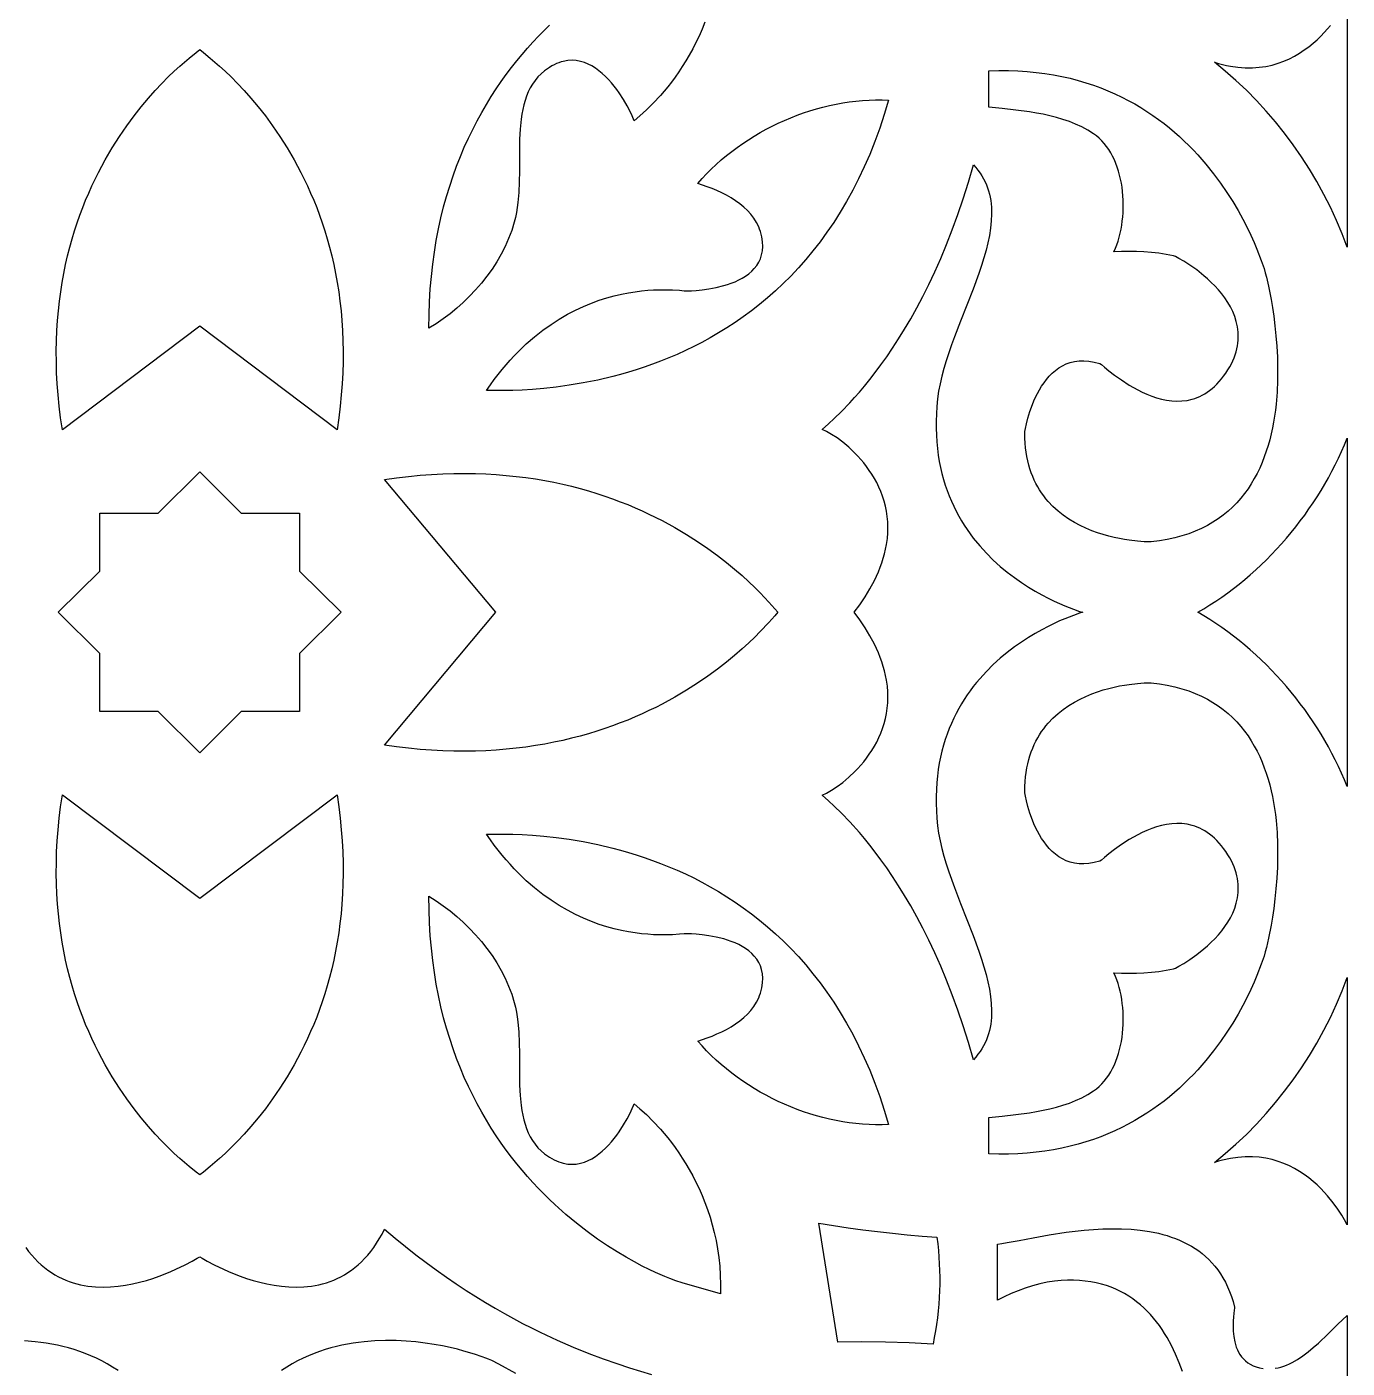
# Model space of a CAD drawing. Extents: x -270 to 270, y -847 to 847.
# Drawn here: x -10.2 to 67.5, y -111.6 to -32.7 of the extents above; entities that cross this region are included whole.
import ezdxf

# ---------------------------------------------------------------- set-up
doc = ezdxf.new("R2010")
doc.units = 0
doc.layers.add('LAYER_1', color=18, linetype='CONTINUOUS')

msp = doc.modelspace()

# ---------------------------------------------------------------- linework, layer by layer
at = {"layer": 'LAYER_1'}
for points in [[(67.5, -31.116), (67.5, -45.68), (67.199, -44.888), (66.869, -44.105), (66.512, -43.332), (66.126, -42.571), (65.714, -41.822), (65.277, -41.087), (64.814, -40.367), (64.328, -39.664), (63.819, -38.979), (63.287, -38.314), (62.735, -37.668), (62.162, -37.045), (61.57, -36.444), (60.96, -35.868), (60.332, -35.317), (59.688, -34.794), (59.929, -34.867), (60.167, -34.931), (60.4, -34.985), (60.629, -35.03), (61.076, -35.095), (61.508, -35.126), (61.924, -35.126), (62.325, -35.097), (62.71, -35.041), (63.08, -34.961), (63.434, -34.858), (63.774, -34.734), (64.098, -34.593), (64.407, -34.435), (64.701, -34.262), (64.98, -34.078), (65.244, -33.884), (65.494, -33.682), (65.728, -33.474), (65.948, -33.263), (66.152, -33.051), (66.343, -32.839), (66.518, -32.629)], [(29.72, -32.448), (29.554, -32.86), (29.378, -33.258), (29.193, -33.643), (29.001, -34.015), (28.802, -34.373), (28.598, -34.718), (28.389, -35.049), (28.177, -35.367), (27.962, -35.671), (27.746, -35.961), (27.529, -36.238), (27.098, -36.75), (26.678, -37.207), (26.275, -37.608), (25.898, -37.953), (25.556, -38.242), (25.523, -38.15), (25.442, -37.961), (25.315, -37.695), (25.143, -37.368), (24.929, -36.999), (24.675, -36.606), (24.532, -36.405), (24.381, -36.206), (24.22, -36.009), (24.05, -35.818), (23.871, -35.634), (23.684, -35.46), (23.488, -35.298), (23.285, -35.15), (23.073, -35.018), (22.854, -34.905), (22.627, -34.813), (22.393, -34.745), (22.153, -34.701), (21.905, -34.686), (21.651, -34.7), (21.391, -34.746), (21.258, -34.783), (21.125, -34.827), (20.989, -34.882), (20.852, -34.945), (20.714, -35.018), (20.575, -35.102), (20.292, -35.3), (20.083, -35.475), (19.895, -35.664), (19.726, -35.865), (19.575, -36.079), (19.443, -36.304), (19.326, -36.539), (19.225, -36.785), (19.138, -37.04), (19.064, -37.303), (19.002, -37.575), (18.951, -37.853), (18.91, -38.139), (18.853, -38.727), (18.822, -39.333), (18.807, -40.58), (18.805, -41.21), (18.795, -41.836), (18.769, -42.454), (18.718, -43.058), (18.68, -43.354), (18.633, -43.643), (18.575, -43.927), (18.505, -44.204), (18.355, -44.689), (18.175, -45.166), (17.967, -45.633), (17.734, -46.09), (17.476, -46.536), (17.195, -46.969), (16.893, -47.39), (16.571, -47.797), (16.232, -48.189), (15.876, -48.566), (15.505, -48.926), (15.121, -49.269), (14.726, -49.595), (14.321, -49.901), (13.907, -50.187), (13.487, -50.453), (13.495, -49.663), (13.521, -48.891), (13.566, -48.135), (13.629, -47.397), (13.71, -46.675), (13.807, -45.97), (13.92, -45.282), (14.049, -44.609), (14.192, -43.953), (14.35, -43.313), (14.522, -42.689), (14.707, -42.08), (14.905, -41.487), (15.114, -40.909), (15.335, -40.346), (15.566, -39.798), (15.808, -39.265), (16.059, -38.747), (16.319, -38.243), (16.588, -37.754), (16.864, -37.278), (17.148, -36.817), (17.438, -36.37), (17.734, -35.936), (18.035, -35.516), (18.342, -35.11), (18.652, -34.716), (18.966, -34.336), (19.284, -33.968), (19.603, -33.613), (19.924, -33.271), (20.247, -32.941), (20.57, -32.624)], [(-10.236, -104.532), (-10.062, -104.764), (-9.883, -104.982), (-9.7, -105.186), (-9.512, -105.376), (-9.32, -105.553), (-9.124, -105.717), (-8.925, -105.868), (-8.722, -106.007), (-8.517, -106.134), (-8.308, -106.25), (-8.097, -106.354), (-7.884, -106.447), (-7.669, -106.53), (-7.452, -106.603), (-7.234, -106.666), (-7.014, -106.719), (-6.793, -106.764), (-6.572, -106.799), (-6.35, -106.826), (-6.128, -106.845), (-5.684, -106.861), (-5.242, -106.849), (-4.805, -106.811), (-4.373, -106.752), (-3.95, -106.672), (-3.538, -106.577), (-3.138, -106.467), (-2.752, -106.347), (-2.383, -106.218), (-2.033, -106.085), (-1.703, -105.948), (-1.396, -105.813), (-0.858, -105.553), (-0.435, -105.329), (-0.145, -105.164), (-0.001, -105.079), (0.143, -105.164), (0.434, -105.329), (0.856, -105.553), (1.394, -105.813), (1.701, -105.948), (2.031, -106.085), (2.382, -106.218), (2.751, -106.347), (3.136, -106.467), (3.536, -106.577), (3.949, -106.672), (4.372, -106.752), (4.803, -106.811), (5.24, -106.849), (5.682, -106.861), (6.126, -106.845), (6.348, -106.826), (6.57, -106.799), (6.791, -106.764), (7.012, -106.719), (7.232, -106.666), (7.45, -106.603), (7.667, -106.53), (7.882, -106.447), (8.096, -106.354), (8.307, -106.25), (8.515, -106.134), (8.721, -106.007), (8.923, -105.868), (9.122, -105.717), (9.318, -105.553), (9.51, -105.376), (9.698, -105.186), (9.881, -104.982), (10.06, -104.764), (10.234, -104.532), (10.403, -104.285), (10.567, -104.023), (10.725, -103.745), (10.877, -103.452), (11.494, -103.974), (12.107, -104.474), (12.716, -104.954), (13.319, -105.414), (13.917, -105.853), (14.51, -106.274), (15.096, -106.675), (15.676, -107.058), (16.249, -107.423), (16.815, -107.77), (17.373, -108.101), (17.922, -108.415), (18.463, -108.713), (18.996, -108.996), (19.518, -109.264), (20.031, -109.517), (21.027, -109.983), (21.978, -110.396), (22.882, -110.761), (23.736, -111.082), (24.535, -111.363), (25.278, -111.607), (26.581, -112.003)], [(57.809, -111.821), (57.622, -111.311), (57.41, -110.804), (57.172, -110.306), (56.907, -109.82), (56.763, -109.583), (56.612, -109.35), (56.454, -109.123), (56.288, -108.901), (56.114, -108.686), (55.931, -108.477), (55.741, -108.276), (55.542, -108.082), (55.334, -107.897), (55.117, -107.72), (54.891, -107.553), (54.656, -107.395), (54.411, -107.248), (54.157, -107.112), (53.893, -106.987), (53.619, -106.874), (53.335, -106.773), (53.04, -106.686), (52.735, -106.612), (52.419, -106.551), (52.092, -106.506), (51.754, -106.475), (51.404, -106.46), (51.043, -106.461), (50.67, -106.478), (50.286, -106.513), (49.849, -106.577), (49.416, -106.668), (48.988, -106.784), (48.564, -106.921), (48.146, -107.077), (47.732, -107.248), (47.324, -107.432), (46.923, -107.625), (46.923, -104.33), (47.189, -104.293), (47.493, -104.243), (48.204, -104.112), (49.036, -103.955), (49.966, -103.79), (50.973, -103.637), (51.498, -103.571), (52.034, -103.515), (52.578, -103.47), (53.128, -103.441), (53.681, -103.428), (54.234, -103.434), (54.784, -103.462), (55.329, -103.513), (55.866, -103.591), (56.392, -103.697), (56.65, -103.762), (56.905, -103.834), (57.155, -103.915), (57.401, -104.004), (57.642, -104.103), (57.879, -104.21), (58.11, -104.327), (58.335, -104.453), (58.554, -104.59), (58.766, -104.737), (58.972, -104.895), (59.171, -105.063), (59.362, -105.243), (59.546, -105.434), (59.721, -105.637), (59.888, -105.852), (60.046, -106.079), (60.195, -106.319), (60.334, -106.572), (60.464, -106.838), (60.584, -107.118), (60.693, -107.412), (60.791, -107.719), (60.878, -108.042), (60.875, -108.1), (60.86, -108.22), (60.815, -108.614), (60.797, -108.87), (60.789, -109.154), (60.797, -109.457), (60.828, -109.772), (60.887, -110.088), (60.928, -110.244), (60.979, -110.398), (61.039, -110.548), (61.111, -110.693), (61.193, -110.833), (61.288, -110.965), (61.396, -111.089), (61.517, -111.205), (61.652, -111.31), (61.802, -111.403), (61.968, -111.485), (62.15, -111.553), (62.35, -111.607), (62.568, -111.645)], [(63.268, -111.638), (63.438, -111.607), (63.607, -111.564), (63.774, -111.512), (63.939, -111.45), (64.103, -111.379), (64.265, -111.3), (64.585, -111.118), (64.898, -110.908), (65.206, -110.676), (65.508, -110.425), (65.806, -110.16), (66.386, -109.606), (66.95, -109.049), (67.5, -108.525), (67.5, -127.251)], [(-4.805, -111.765), (-5.12, -111.565), (-5.437, -111.379), (-5.757, -111.207), (-6.08, -111.049), (-6.405, -110.904), (-6.731, -110.771), (-7.058, -110.65), (-7.386, -110.542), (-7.715, -110.444), (-8.044, -110.358), (-8.372, -110.282), (-8.7, -110.216), (-9.026, -110.16), (-9.351, -110.113), (-9.674, -110.075), (-10.314, -110.024)], [(18.595, -111.942), (17.596, -111.4), (17.179, -111.188), (16.995, -111.104), (16.828, -111.036), (16.609, -110.957), (16.172, -110.81), (15.54, -110.623), (15.158, -110.523), (14.737, -110.422), (14.28, -110.325), (13.789, -110.235), (13.267, -110.155), (12.719, -110.089), (12.146, -110.039), (11.552, -110.009), (10.939, -110.003), (10.312, -110.024), (9.673, -110.075), (9.35, -110.113), (9.025, -110.16), (8.698, -110.216), (8.37, -110.282), (8.042, -110.358), (7.713, -110.444), (7.385, -110.542), (7.056, -110.65), (6.729, -110.771), (6.403, -110.904), (6.078, -111.049), (5.756, -111.207), (5.435, -111.379), (5.118, -111.565), (4.803, -111.765)]]:
    msp.add_lwpolyline(points, dxfattribs=at)
for points in [[(0.216, -34.228), (0.616, -34.551), (1.169, -35.03), (1.494, -35.328), (1.845, -35.665), (2.218, -36.043), (2.611, -36.461), (3.018, -36.919), (3.436, -37.418), (3.862, -37.958), (4.29, -38.54), (4.718, -39.163), (5.14, -39.829), (5.555, -40.536), (5.957, -41.286), (6.152, -41.677), (6.342, -42.079), (6.527, -42.492), (6.707, -42.915), (6.881, -43.349), (7.048, -43.795), (7.208, -44.251), (7.36, -44.718), (7.505, -45.196), (7.641, -45.685), (7.768, -46.185), (7.885, -46.697), (7.993, -47.219), (8.09, -47.753), (8.176, -48.297), (8.251, -48.854), (8.314, -49.421), (8.364, -50), (8.401, -50.59), (8.425, -51.191), (8.436, -51.804), (8.431, -52.429), (8.412, -53.065), (8.378, -53.712), (8.328, -54.372), (8.261, -55.042), (8.178, -55.725), (8.077, -56.419), (-0.001, -50.336), (-8.079, -56.419), (-8.179, -55.725), (-8.263, -55.042), (-8.329, -54.372), (-8.38, -53.712), (-8.414, -53.065), (-8.433, -52.429), (-8.437, -51.804), (-8.427, -51.191), (-8.403, -50.59), (-8.366, -50), (-8.315, -49.421), (-8.253, -48.854), (-8.178, -48.297), (-8.092, -47.753), (-7.995, -47.219), (-7.887, -46.697), (-7.769, -46.185), (-7.642, -45.685), (-7.506, -45.196), (-7.362, -44.718), (-7.209, -44.251), (-7.049, -43.795), (-6.882, -43.349), (-6.709, -42.915), (-6.529, -42.492), (-6.344, -42.079), (-6.153, -41.677), (-5.958, -41.286), (-5.556, -40.536), (-5.142, -39.829), (-4.719, -39.163), (-4.292, -38.54), (-3.863, -37.958), (-3.438, -37.418), (-3.02, -36.919), (-2.612, -36.461), (-2.22, -36.043), (-1.846, -35.665), (-1.495, -35.328), (-1.171, -35.03), (-0.618, -34.551), (-0.217, -34.228), (-0.001, -34.057)], [(47.57, -35.288), (48.127, -35.307), (48.671, -35.342), (49.201, -35.393), (49.72, -35.459), (50.225, -35.54), (50.719, -35.636), (51.2, -35.745), (51.669, -35.867), (52.126, -36.002), (52.571, -36.148), (53.005, -36.307), (53.427, -36.476), (53.837, -36.656), (54.237, -36.846), (54.625, -37.045), (55.002, -37.254), (55.368, -37.47), (55.723, -37.694), (56.068, -37.926), (56.402, -38.164), (56.726, -38.409), (57.039, -38.659), (57.343, -38.915), (57.636, -39.175), (57.92, -39.439), (58.193, -39.706), (58.458, -39.977), (58.712, -40.25), (59.194, -40.801), (59.639, -41.356), (60.05, -41.91), (60.426, -42.459), (60.769, -42.999), (61.079, -43.525), (61.359, -44.033), (61.609, -44.518), (61.83, -44.978), (62.024, -45.406), (62.19, -45.8), (62.447, -46.465), (62.609, -46.938), (62.686, -47.186), (62.752, -47.444), (62.873, -47.982), (63.024, -48.762), (63.102, -49.23), (63.177, -49.744), (63.248, -50.299), (63.309, -50.89), (63.359, -51.511), (63.393, -52.159), (63.409, -52.828), (63.404, -53.513), (63.374, -54.209), (63.316, -54.912), (63.275, -55.264), (63.227, -55.616), (63.17, -55.968), (63.103, -56.317), (63.028, -56.665), (62.942, -57.01), (62.847, -57.351), (62.74, -57.689), (62.623, -58.022), (62.495, -58.35), (62.354, -58.672), (62.202, -58.987), (62.037, -59.296), (61.858, -59.597), (61.667, -59.89), (61.462, -60.174), (61.242, -60.449), (61.008, -60.713), (60.759, -60.967), (60.495, -61.209), (60.214, -61.44), (59.918, -61.658), (59.605, -61.863), (59.275, -62.054), (58.927, -62.231), (58.562, -62.393), (58.179, -62.539), (57.777, -62.669), (57.356, -62.782), (56.915, -62.877), (56.455, -62.955), (55.975, -63.014), (55.839, -63.017), (55.563, -63.009), (55.169, -62.981), (54.676, -62.924), (54.4, -62.881), (54.106, -62.828), (53.798, -62.763), (53.478, -62.684), (53.149, -62.592), (52.814, -62.484), (52.474, -62.36), (52.132, -62.218), (51.792, -62.057), (51.455, -61.877), (51.124, -61.675), (50.802, -61.451), (50.491, -61.204), (50.193, -60.933), (49.912, -60.636), (49.778, -60.478), (49.65, -60.312), (49.527, -60.14), (49.409, -59.961), (49.297, -59.774), (49.192, -59.581), (49.093, -59.379), (49.002, -59.17), (48.917, -58.953), (48.84, -58.728), (48.771, -58.495), (48.71, -58.254), (48.658, -58.004), (48.615, -57.746), (48.58, -57.479), (48.556, -57.204), (48.541, -56.919), (48.536, -56.626), (48.546, -56.533), (48.579, -56.344), (48.636, -56.073), (48.722, -55.738), (48.838, -55.354), (48.988, -54.937), (49.076, -54.722), (49.174, -54.504), (49.282, -54.287), (49.399, -54.071), (49.528, -53.859), (49.667, -53.653), (49.817, -53.455), (49.979, -53.268), (50.152, -53.092), (50.338, -52.93), (50.537, -52.784), (50.748, -52.656), (50.973, -52.548), (51.211, -52.463), (51.464, -52.401), (51.73, -52.366), (52.012, -52.358), (52.308, -52.381), (52.62, -52.436), (52.948, -52.525), (53.04, -52.588), (53.222, -52.735), (53.486, -52.947), (53.822, -53.206), (54.222, -53.492), (54.677, -53.788), (54.923, -53.933), (55.179, -54.073), (55.445, -54.206), (55.719, -54.33), (56, -54.441), (56.288, -54.539), (56.581, -54.619), (56.877, -54.681), (57.177, -54.721), (57.479, -54.738), (57.781, -54.729), (58.084, -54.691), (58.385, -54.622), (58.534, -54.576), (58.683, -54.52), (58.831, -54.456), (58.978, -54.383), (59.124, -54.3), (59.268, -54.208), (59.411, -54.105), (59.553, -53.993), (59.693, -53.869), (59.831, -53.735), (59.967, -53.589), (60.101, -53.432), (60.233, -53.263), (60.362, -53.082), (60.482, -52.899), (60.59, -52.717), (60.686, -52.537), (60.772, -52.359), (60.847, -52.182), (60.911, -52.007), (60.965, -51.834), (61.01, -51.663), (61.044, -51.493), (61.07, -51.325), (61.087, -51.159), (61.095, -50.995), (61.086, -50.673), (61.047, -50.359), (60.979, -50.053), (60.886, -49.757), (60.769, -49.47), (60.632, -49.192), (60.476, -48.925), (60.304, -48.668), (60.118, -48.421), (59.922, -48.185), (59.717, -47.961), (59.506, -47.748), (59.291, -47.548), (59.075, -47.359), (58.65, -47.021), (58.249, -46.736), (57.894, -46.508), (57.603, -46.339), (57.396, -46.231), (57.292, -46.188), (56.86, -46.101), (56.424, -46.033), (55.985, -45.984), (55.544, -45.95), (55.103, -45.932), (54.66, -45.926), (54.218, -45.931), (53.777, -45.947), (53.866, -45.744), (53.948, -45.534), (54.021, -45.317), (54.087, -45.093), (54.146, -44.864), (54.196, -44.629), (54.239, -44.391), (54.274, -44.148), (54.3, -43.903), (54.319, -43.655), (54.33, -43.405), (54.332, -43.155), (54.327, -42.904), (54.313, -42.654), (54.29, -42.405), (54.26, -42.157), (54.22, -41.913), (54.173, -41.671), (54.116, -41.433), (54.051, -41.2), (53.978, -40.972), (53.895, -40.75), (53.804, -40.534), (53.704, -40.326), (53.595, -40.126), (53.476, -39.934), (53.349, -39.752), (53.213, -39.579), (53.067, -39.418), (52.912, -39.268), (52.748, -39.129), (52.575, -39.004), (52.235, -38.794), (51.886, -38.606), (51.526, -38.439), (51.158, -38.291), (50.782, -38.161), (50.399, -38.047), (50.01, -37.948), (49.617, -37.862), (49.22, -37.787), (48.82, -37.722), (48.016, -37.614), (47.213, -37.526), (46.418, -37.445), (46.418, -35.301), (47.001, -35.286)], [(40.142, -37.015), (40.523, -37.029), (40.271, -37.868), (40.001, -38.679), (39.714, -39.463), (39.412, -40.22), (39.094, -40.951), (38.762, -41.655), (38.415, -42.334), (38.055, -42.988), (37.682, -43.618), (37.297, -44.223), (36.901, -44.805), (36.494, -45.363), (36.077, -45.899), (35.651, -46.412), (35.215, -46.904), (34.772, -47.375), (34.321, -47.824), (33.863, -48.254), (33.4, -48.663), (32.93, -49.053), (32.456, -49.424), (31.978, -49.777), (31.496, -50.111), (31.012, -50.428), (30.525, -50.728), (30.037, -51.012), (29.547, -51.279), (29.058, -51.53), (28.569, -51.767), (28.081, -51.988), (27.595, -52.196), (27.112, -52.389), (26.632, -52.569), (26.155, -52.737), (25.683, -52.892), (25.215, -53.035), (24.754, -53.166), (24.299, -53.287), (23.411, -53.497), (22.556, -53.669), (21.74, -53.807), (20.968, -53.914), (20.246, -53.993), (19.578, -54.05), (18.97, -54.086), (18.428, -54.107), (17.956, -54.117), (17.244, -54.114), (16.877, -54.108), (17.102, -53.783), (17.329, -53.471), (17.558, -53.17), (17.789, -52.881), (18.023, -52.603), (18.258, -52.336), (18.495, -52.08), (18.733, -51.834), (19.212, -51.373), (19.695, -50.952), (20.18, -50.569), (20.666, -50.222), (21.15, -49.91), (21.632, -49.63), (22.11, -49.381), (22.583, -49.162), (23.049, -48.97), (23.506, -48.804), (23.954, -48.662), (24.391, -48.542), (24.815, -48.443), (25.224, -48.363), (25.619, -48.3), (25.996, -48.252), (26.354, -48.218), (26.693, -48.196), (27.304, -48.18), (27.819, -48.192), (28.224, -48.217), (28.508, -48.241), (28.659, -48.25), (28.939, -48.24), (29.214, -48.221), (29.555, -48.187), (29.949, -48.133), (30.377, -48.053), (30.823, -47.942), (31.049, -47.874), (31.272, -47.796), (31.493, -47.709), (31.707, -47.61), (31.915, -47.5), (32.112, -47.378), (32.298, -47.244), (32.47, -47.096), (32.626, -46.935), (32.764, -46.759), (32.883, -46.568), (32.98, -46.362), (33.052, -46.139), (33.099, -45.899), (33.118, -45.642), (33.106, -45.366), (33.063, -45.072), (32.985, -44.758), (32.939, -44.617), (32.886, -44.481), (32.758, -44.219), (32.603, -43.972), (32.425, -43.739), (32.225, -43.52), (32.006, -43.316), (31.771, -43.124), (31.521, -42.946), (31.259, -42.78), (30.987, -42.626), (30.709, -42.484), (30.426, -42.354), (30.14, -42.235), (29.855, -42.126), (29.294, -41.94), (29.552, -41.647), (29.82, -41.361), (30.097, -41.083), (30.384, -40.812), (30.68, -40.549), (30.984, -40.294), (31.296, -40.047), (31.615, -39.808), (31.942, -39.578), (32.276, -39.356), (32.616, -39.143), (32.962, -38.94), (33.314, -38.745), (33.671, -38.56), (34.033, -38.384), (34.399, -38.218), (34.769, -38.062), (35.143, -37.916), (35.519, -37.781), (35.899, -37.655), (36.281, -37.541), (36.665, -37.437), (37.05, -37.344), (37.437, -37.262), (37.824, -37.191), (38.212, -37.132), (38.6, -37.085), (38.987, -37.049), (39.373, -37.026), (39.758, -37.014)], [(45.652, -40.997), (45.782, -41.156), (45.902, -41.319), (46.011, -41.486), (46.109, -41.656), (46.198, -41.83), (46.276, -42.006), (46.345, -42.186), (46.404, -42.369), (46.454, -42.555), (46.496, -42.743), (46.529, -42.935), (46.571, -43.326), (46.582, -43.728), (46.565, -44.138), (46.521, -44.558), (46.454, -44.986), (46.364, -45.421), (46.256, -45.863), (46.129, -46.31), (45.988, -46.763), (45.833, -47.221), (45.494, -48.147), (45.13, -49.083), (44.759, -50.024), (44.397, -50.963), (44.226, -51.43), (44.064, -51.895), (43.913, -52.357), (43.776, -52.815), (43.655, -53.269), (43.552, -53.717), (43.469, -54.16), (43.409, -54.596), (43.365, -55.045), (43.337, -55.483), (43.322, -55.912), (43.321, -56.331), (43.333, -56.74), (43.358, -57.14), (43.396, -57.53), (43.445, -57.91), (43.506, -58.281), (43.578, -58.643), (43.66, -58.996), (43.753, -59.339), (43.856, -59.674), (43.968, -60), (44.089, -60.317), (44.218, -60.625), (44.356, -60.925), (44.501, -61.216), (44.653, -61.499), (44.812, -61.774), (44.978, -62.04), (45.149, -62.298), (45.326, -62.549), (45.507, -62.791), (45.884, -63.253), (46.276, -63.684), (46.68, -64.086), (47.091, -64.459), (47.507, -64.804), (47.924, -65.122), (48.339, -65.413), (48.748, -65.679), (49.147, -65.92), (49.534, -66.137), (49.905, -66.331), (50.256, -66.503), (50.885, -66.781), (51.395, -66.98), (51.756, -67.105), (51.942, -67.162), (51.756, -67.219), (51.395, -67.344), (50.885, -67.542), (50.584, -67.671), (50.256, -67.821), (49.905, -67.992), (49.534, -68.186), (49.147, -68.403), (48.748, -68.645), (48.339, -68.91), (47.924, -69.202), (47.507, -69.52), (47.091, -69.865), (46.68, -70.238), (46.276, -70.64), (45.884, -71.071), (45.694, -71.298), (45.507, -71.533), (45.326, -71.775), (45.149, -72.025), (44.978, -72.284), (44.812, -72.55), (44.653, -72.825), (44.501, -73.108), (44.356, -73.399), (44.218, -73.699), (44.089, -74.007), (43.968, -74.324), (43.856, -74.65), (43.753, -74.984), (43.66, -75.328), (43.578, -75.681), (43.506, -76.042), (43.445, -76.414), (43.396, -76.794), (43.358, -77.184), (43.333, -77.584), (43.321, -77.993), (43.322, -78.412), (43.337, -78.84), (43.365, -79.279), (43.409, -79.728), (43.469, -80.164), (43.552, -80.606), (43.655, -81.055), (43.776, -81.508), (43.913, -81.966), (44.064, -82.428), (44.397, -83.361), (44.759, -84.3), (45.13, -85.24), (45.494, -86.177), (45.833, -87.103), (45.988, -87.56), (46.129, -88.013), (46.256, -88.461), (46.364, -88.903), (46.454, -89.338), (46.521, -89.766), (46.565, -90.185), (46.582, -90.596), (46.571, -90.998), (46.554, -91.194), (46.529, -91.389), (46.496, -91.58), (46.454, -91.769), (46.404, -91.955), (46.345, -92.138), (46.276, -92.317), (46.198, -92.494), (46.109, -92.668), (46.011, -92.838), (45.902, -93.004), (45.782, -93.167), (45.652, -93.327), (45.51, -93.483), (45.218, -92.469), (44.913, -91.495), (44.597, -90.561), (44.271, -89.665), (43.936, -88.807), (43.594, -87.987), (43.246, -87.204), (42.894, -86.457), (42.538, -85.746), (42.181, -85.07), (41.823, -84.429), (41.466, -83.822), (41.111, -83.249), (40.76, -82.708), (40.414, -82.199), (40.075, -81.722), (39.743, -81.276), (39.42, -80.861), (39.107, -80.475), (38.807, -80.119), (38.246, -79.492), (37.749, -78.976), (37.326, -78.564), (36.988, -78.254), (36.612, -77.916), (36.874, -77.796), (37.17, -77.63), (37.494, -77.419), (37.837, -77.165), (38.19, -76.868), (38.546, -76.531), (38.722, -76.347), (38.895, -76.153), (39.065, -75.95), (39.23, -75.737), (39.39, -75.515), (39.543, -75.283), (39.688, -75.042), (39.824, -74.793), (39.951, -74.534), (40.067, -74.267), (40.171, -73.991), (40.262, -73.707), (40.339, -73.415), (40.401, -73.114), (40.447, -72.806), (40.476, -72.49), (40.487, -72.166), (40.479, -71.835), (40.451, -71.497), (40.401, -71.151), (40.348, -70.878), (40.284, -70.608), (40.209, -70.34), (40.123, -70.075), (40.029, -69.812), (39.925, -69.553), (39.812, -69.297), (39.692, -69.044), (39.429, -68.549), (39.14, -68.069), (38.831, -67.607), (38.505, -67.162), (38.831, -66.717), (39.14, -66.254), (39.429, -65.775), (39.692, -65.28), (39.812, -65.027), (39.925, -64.771), (40.029, -64.511), (40.123, -64.249), (40.209, -63.984), (40.284, -63.716), (40.348, -63.446), (40.401, -63.173), (40.451, -62.827), (40.479, -62.489), (40.487, -62.157), (40.476, -61.834), (40.447, -61.518), (40.401, -61.209), (40.339, -60.909), (40.262, -60.617), (40.171, -60.333), (40.067, -60.057), (39.951, -59.79), (39.824, -59.531), (39.688, -59.282), (39.543, -59.041), (39.39, -58.809), (39.23, -58.587), (39.065, -58.374), (38.895, -58.171), (38.722, -57.977), (38.546, -57.793), (38.19, -57.455), (37.837, -57.159), (37.494, -56.905), (37.17, -56.694), (36.874, -56.528), (36.612, -56.408), (36.988, -56.07), (37.326, -55.759), (37.749, -55.348), (38.246, -54.831), (38.519, -54.532), (38.807, -54.204), (39.107, -53.848), (39.42, -53.463), (39.743, -53.047), (40.075, -52.602), (40.414, -52.125), (40.76, -51.616), (41.111, -51.075), (41.466, -50.502), (41.823, -49.894), (42.181, -49.253), (42.538, -48.578), (42.894, -47.867), (43.246, -47.12), (43.594, -46.337), (43.936, -45.517), (44.271, -44.659), (44.597, -43.763), (44.913, -42.829), (45.218, -41.855), (45.51, -40.841)], [(67.5, -77.409), (67.337, -77.013), (67.167, -76.62), (66.987, -76.23), (66.799, -75.843), (66.602, -75.459), (66.397, -75.079), (66.184, -74.703), (65.963, -74.331), (65.733, -73.963), (65.496, -73.6), (65.252, -73.241), (65, -72.887), (64.742, -72.538), (64.476, -72.195), (64.203, -71.856), (63.924, -71.524), (63.639, -71.198), (63.347, -70.878), (63.05, -70.564), (62.746, -70.257), (62.437, -69.956), (62.122, -69.663), (61.802, -69.377), (61.477, -69.098), (61.147, -68.827), (60.813, -68.564), (60.473, -68.309), (60.13, -68.062), (59.782, -67.824), (59.43, -67.594), (59.074, -67.373), (58.715, -67.162), (59.074, -66.95), (59.43, -66.73), (59.782, -66.5), (60.13, -66.262), (60.473, -66.015), (60.813, -65.76), (61.147, -65.497), (61.477, -65.226), (61.802, -64.947), (62.122, -64.661), (62.437, -64.367), (62.746, -64.067), (63.05, -63.76), (63.347, -63.446), (63.639, -63.126), (63.924, -62.8), (64.203, -62.467), (64.476, -62.129), (64.742, -61.786), (65, -61.437), (65.252, -61.083), (65.496, -60.724), (65.733, -60.361), (65.963, -59.993), (66.184, -59.621), (66.397, -59.244), (66.602, -58.864), (66.799, -58.481), (66.987, -58.094), (67.167, -57.704), (67.337, -57.311), (67.5, -56.915)], [(2.434, -61.325), (5.879, -61.322), (5.877, -64.744), (8.315, -67.162), (5.877, -69.58), (5.879, -73.002), (2.434, -72.999), (-0.001, -75.42), (-2.436, -72.999), (-5.881, -73.002), (-5.878, -69.58), (-8.316, -67.162), (-5.878, -64.744), (-5.881, -61.322), (-2.436, -61.325), (-0.001, -58.903)], [(16.219, -58.998), (16.836, -59.02), (17.442, -59.055), (18.036, -59.103), (18.619, -59.163), (19.191, -59.234), (19.751, -59.317), (20.3, -59.41), (20.838, -59.514), (21.365, -59.627), (21.881, -59.749), (22.386, -59.881), (22.879, -60.02), (23.361, -60.167), (23.833, -60.322), (24.293, -60.484), (24.742, -60.652), (25.181, -60.826), (25.608, -61.005), (26.025, -61.19), (26.43, -61.378), (27.209, -61.768), (27.945, -62.169), (28.637, -62.579), (29.287, -62.994), (29.894, -63.41), (30.459, -63.822), (30.982, -64.228), (31.463, -64.624), (31.903, -65.005), (32.3, -65.368), (32.657, -65.709), (32.973, -66.024), (33.482, -66.562), (33.83, -66.952), (34.018, -67.162), (33.83, -67.372), (33.482, -67.762), (32.973, -68.3), (32.657, -68.615), (32.3, -68.956), (31.903, -69.319), (31.463, -69.7), (30.982, -70.095), (30.459, -70.501), (29.894, -70.914), (29.287, -71.33), (28.637, -71.744), (27.945, -72.154), (27.209, -72.556), (26.825, -72.752), (26.43, -72.945), (26.025, -73.134), (25.608, -73.319), (25.181, -73.498), (24.742, -73.672), (24.293, -73.84), (23.833, -74.002), (23.361, -74.156), (22.879, -74.304), (22.386, -74.443), (21.881, -74.574), (21.365, -74.697), (20.838, -74.81), (20.3, -74.914), (19.751, -75.007), (19.191, -75.089), (18.619, -75.161), (18.036, -75.221), (17.442, -75.268), (16.836, -75.304), (16.219, -75.326), (15.59, -75.334), (14.95, -75.329), (14.299, -75.309), (13.636, -75.274), (12.962, -75.223), (12.276, -75.157), (11.578, -75.075), (10.869, -74.975), (17.419, -67.162), (10.869, -59.349), (11.578, -59.249), (12.276, -59.167), (12.962, -59.1), (13.636, -59.05), (14.299, -59.015), (14.95, -58.995), (15.59, -58.99)], [(55.975, -71.31), (56.455, -71.369), (56.915, -71.446), (57.356, -71.542), (57.777, -71.655), (58.179, -71.785), (58.562, -71.931), (58.927, -72.093), (59.275, -72.27), (59.605, -72.461), (59.918, -72.666), (60.214, -72.884), (60.495, -73.114), (60.759, -73.357), (61.008, -73.611), (61.242, -73.875), (61.462, -74.15), (61.667, -74.434), (61.858, -74.726), (62.037, -75.028), (62.202, -75.336), (62.354, -75.652), (62.495, -75.974), (62.623, -76.302), (62.74, -76.635), (62.847, -76.973), (62.942, -77.314), (63.028, -77.659), (63.103, -78.007), (63.17, -78.356), (63.227, -78.707), (63.275, -79.059), (63.316, -79.412), (63.374, -80.114), (63.404, -80.811), (63.409, -81.496), (63.393, -82.165), (63.359, -82.812), (63.309, -83.434), (63.248, -84.025), (63.177, -84.58), (63.102, -85.094), (63.024, -85.562), (62.873, -86.342), (62.752, -86.88), (62.686, -87.137), (62.609, -87.385), (62.447, -87.859), (62.19, -88.524), (62.024, -88.917), (61.83, -89.346), (61.609, -89.805), (61.359, -90.291), (61.079, -90.799), (60.769, -91.325), (60.426, -91.865), (60.05, -92.414), (59.639, -92.968), (59.194, -93.522), (58.712, -94.074), (58.458, -94.347), (58.193, -94.617), (57.92, -94.885), (57.636, -95.149), (57.343, -95.409), (57.039, -95.664), (56.726, -95.915), (56.402, -96.159), (56.068, -96.398), (55.723, -96.629), (55.368, -96.854), (55.002, -97.07), (54.625, -97.278), (54.237, -97.478), (53.837, -97.667), (53.427, -97.847), (53.005, -98.017), (52.571, -98.175), (52.126, -98.322), (51.669, -98.457), (51.2, -98.579), (50.719, -98.688), (50.225, -98.783), (49.72, -98.864), (49.201, -98.931), (48.671, -98.982), (48.127, -99.017), (47.57, -99.036), (47.001, -99.038), (46.418, -99.022), (46.418, -96.879), (47.213, -96.798), (48.016, -96.71), (48.82, -96.602), (49.22, -96.537), (49.617, -96.462), (50.01, -96.375), (50.399, -96.276), (50.782, -96.163), (51.158, -96.033), (51.526, -95.885), (51.886, -95.718), (52.235, -95.53), (52.575, -95.32), (52.748, -95.194), (52.912, -95.056), (53.067, -94.906), (53.213, -94.744), (53.349, -94.572), (53.476, -94.39), (53.595, -94.198), (53.704, -93.998), (53.804, -93.79), (53.895, -93.574), (53.978, -93.352), (54.051, -93.124), (54.116, -92.891), (54.173, -92.653), (54.22, -92.411), (54.26, -92.166), (54.29, -91.919), (54.313, -91.67), (54.327, -91.42), (54.332, -91.169), (54.33, -90.918), (54.319, -90.669), (54.3, -90.421), (54.274, -90.176), (54.239, -89.933), (54.196, -89.694), (54.146, -89.46), (54.087, -89.23), (54.021, -89.007), (53.948, -88.79), (53.866, -88.579), (53.777, -88.377), (54.218, -88.392), (54.66, -88.398), (55.103, -88.392), (55.544, -88.373), (55.985, -88.34), (56.424, -88.29), (56.86, -88.223), (57.292, -88.136), (57.396, -88.093), (57.603, -87.985), (57.894, -87.816), (58.249, -87.587), (58.65, -87.303), (59.075, -86.964), (59.291, -86.776), (59.506, -86.576), (59.717, -86.363), (59.922, -86.139), (60.118, -85.903), (60.304, -85.656), (60.476, -85.399), (60.632, -85.131), (60.769, -84.854), (60.886, -84.567), (60.979, -84.27), (61.047, -83.965), (61.086, -83.651), (61.095, -83.329), (61.087, -83.165), (61.07, -82.999), (61.044, -82.831), (61.01, -82.661), (60.965, -82.49), (60.911, -82.316), (60.847, -82.141), (60.772, -81.965), (60.686, -81.786), (60.59, -81.606), (60.482, -81.425), (60.362, -81.242), (60.233, -81.061), (60.101, -80.892), (59.967, -80.735), (59.831, -80.589), (59.693, -80.455), (59.553, -80.331), (59.411, -80.218), (59.268, -80.116), (59.124, -80.023), (58.978, -79.941), (58.831, -79.867), (58.683, -79.803), (58.534, -79.748), (58.385, -79.702), (58.084, -79.633), (57.781, -79.595), (57.479, -79.586), (57.177, -79.602), (56.877, -79.643), (56.581, -79.704), (56.288, -79.785), (56, -79.882), (55.719, -79.994), (55.445, -80.117), (55.179, -80.25), (54.923, -80.391), (54.677, -80.536), (54.222, -80.831), (53.822, -81.118), (53.486, -81.377), (53.222, -81.589), (53.04, -81.736), (52.948, -81.799), (52.62, -81.888), (52.308, -81.943), (52.012, -81.965), (51.73, -81.958), (51.464, -81.923), (51.211, -81.861), (50.973, -81.775), (50.748, -81.668), (50.537, -81.54), (50.338, -81.394), (50.152, -81.232), (49.979, -81.056), (49.817, -80.868), (49.667, -80.67), (49.528, -80.465), (49.399, -80.253), (49.282, -80.037), (49.174, -79.819), (49.076, -79.602), (48.988, -79.386), (48.838, -78.97), (48.722, -78.586), (48.636, -78.25), (48.579, -77.98), (48.546, -77.79), (48.536, -77.698), (48.541, -77.404), (48.556, -77.12), (48.58, -76.844), (48.615, -76.577), (48.658, -76.319), (48.71, -76.07), (48.771, -75.829), (48.84, -75.596), (48.917, -75.371), (49.002, -75.154), (49.093, -74.945), (49.192, -74.743), (49.297, -74.549), (49.409, -74.363), (49.527, -74.183), (49.65, -74.011), (49.778, -73.846), (49.912, -73.688), (50.193, -73.391), (50.491, -73.119), (50.802, -72.872), (51.124, -72.649), (51.455, -72.447), (51.792, -72.267), (52.132, -72.106), (52.474, -71.964), (52.814, -71.84), (53.149, -71.732), (53.478, -71.639), (53.798, -71.561), (54.106, -71.496), (54.4, -71.442), (54.676, -71.4), (55.169, -71.342), (55.563, -71.314), (55.839, -71.307)], [(8.178, -78.599), (8.261, -79.281), (8.328, -79.952), (8.378, -80.611), (8.412, -81.259), (8.431, -81.895), (8.436, -82.519), (8.425, -83.132), (8.401, -83.734), (8.364, -84.324), (8.314, -84.903), (8.251, -85.47), (8.176, -86.026), (8.09, -86.571), (7.993, -87.105), (7.885, -87.627), (7.768, -88.139), (7.641, -88.639), (7.505, -89.128), (7.36, -89.606), (7.208, -90.073), (7.048, -90.529), (6.881, -90.974), (6.707, -91.409), (6.527, -91.832), (6.342, -92.245), (6.152, -92.647), (5.957, -93.038), (5.555, -93.788), (5.14, -94.495), (4.718, -95.16), (4.29, -95.784), (3.862, -96.365), (3.436, -96.906), (3.018, -97.405), (2.611, -97.863), (2.218, -98.281), (1.845, -98.658), (1.494, -98.996), (1.169, -99.294), (0.616, -99.772), (0.216, -100.096), (-0.001, -100.266), (-0.217, -100.096), (-0.618, -99.772), (-1.171, -99.294), (-1.495, -98.996), (-1.846, -98.658), (-2.22, -98.281), (-2.612, -97.863), (-3.02, -97.405), (-3.438, -96.906), (-3.863, -96.365), (-4.292, -95.784), (-4.719, -95.16), (-5.142, -94.495), (-5.556, -93.788), (-5.958, -93.038), (-6.153, -92.647), (-6.344, -92.245), (-6.529, -91.832), (-6.709, -91.409), (-6.882, -90.974), (-7.049, -90.529), (-7.209, -90.073), (-7.362, -89.606), (-7.506, -89.128), (-7.642, -88.639), (-7.769, -88.139), (-7.887, -87.627), (-7.995, -87.105), (-8.092, -86.571), (-8.178, -86.026), (-8.253, -85.47), (-8.315, -84.903), (-8.366, -84.324), (-8.403, -83.734), (-8.427, -83.132), (-8.437, -82.519), (-8.433, -81.895), (-8.414, -81.259), (-8.38, -80.611), (-8.329, -79.952), (-8.263, -79.281), (-8.179, -78.599), (-8.079, -77.905), (-0.001, -83.987), (8.077, -77.905)], [(18.428, -80.216), (18.97, -80.237), (19.578, -80.274), (20.246, -80.331), (20.968, -80.41), (21.74, -80.517), (22.556, -80.654), (23.411, -80.826), (24.299, -81.037), (24.754, -81.157), (25.215, -81.289), (25.683, -81.432), (26.155, -81.587), (26.632, -81.754), (27.112, -81.935), (27.595, -82.128), (28.081, -82.336), (28.569, -82.557), (29.058, -82.793), (29.547, -83.045), (30.037, -83.312), (30.525, -83.596), (31.012, -83.896), (31.496, -84.213), (31.978, -84.547), (32.456, -84.9), (32.93, -85.271), (33.4, -85.661), (33.863, -86.07), (34.321, -86.499), (34.772, -86.949), (35.215, -87.42), (35.651, -87.911), (36.077, -88.425), (36.494, -88.961), (36.901, -89.519), (37.297, -90.101), (37.682, -90.706), (38.055, -91.335), (38.415, -91.989), (38.762, -92.668), (39.094, -93.373), (39.412, -94.104), (39.714, -94.86), (40.001, -95.644), (40.271, -96.456), (40.523, -97.295), (40.142, -97.308), (39.758, -97.309), (39.373, -97.298), (38.987, -97.275), (38.6, -97.239), (38.212, -97.192), (37.824, -97.133), (37.437, -97.062), (37.05, -96.98), (36.665, -96.887), (36.281, -96.783), (35.899, -96.669), (35.519, -96.543), (35.143, -96.407), (34.769, -96.261), (34.399, -96.105), (34.033, -95.939), (33.671, -95.764), (33.314, -95.579), (32.962, -95.384), (32.616, -95.18), (32.276, -94.968), (31.942, -94.746), (31.615, -94.516), (31.296, -94.277), (30.984, -94.03), (30.68, -93.775), (30.384, -93.512), (30.097, -93.241), (29.82, -92.963), (29.552, -92.677), (29.294, -92.384), (29.855, -92.198), (30.14, -92.089), (30.426, -91.97), (30.709, -91.84), (30.987, -91.698), (31.259, -91.544), (31.521, -91.378), (31.771, -91.2), (32.006, -91.008), (32.225, -90.803), (32.425, -90.585), (32.603, -90.352), (32.758, -90.105), (32.886, -89.843), (32.939, -89.706), (32.985, -89.566), (33.063, -89.252), (33.106, -88.958), (33.118, -88.682), (33.099, -88.425), (33.052, -88.185), (32.98, -87.962), (32.883, -87.756), (32.764, -87.565), (32.626, -87.389), (32.47, -87.227), (32.298, -87.08), (32.112, -86.945), (31.915, -86.824), (31.707, -86.714), (31.493, -86.615), (31.272, -86.527), (31.049, -86.45), (30.823, -86.381), (30.377, -86.271), (29.949, -86.191), (29.555, -86.136), (29.214, -86.102), (28.939, -86.084), (28.659, -86.074), (28.508, -86.083), (28.224, -86.107), (27.819, -86.132), (27.304, -86.143), (26.693, -86.128), (26.354, -86.106), (25.996, -86.072), (25.619, -86.024), (25.224, -85.961), (24.815, -85.881), (24.391, -85.782), (23.954, -85.662), (23.506, -85.52), (23.049, -85.354), (22.583, -85.162), (22.11, -84.942), (21.632, -84.694), (21.15, -84.414), (20.666, -84.101), (20.18, -83.755), (19.695, -83.372), (19.212, -82.951), (18.733, -82.49), (18.495, -82.244), (18.258, -81.988), (18.023, -81.721), (17.789, -81.443), (17.558, -81.153), (17.329, -80.853), (17.102, -80.54), (16.877, -80.216), (17.244, -80.21), (17.956, -80.207)], [(13.907, -84.137), (14.321, -84.423), (14.726, -84.729), (15.121, -85.054), (15.505, -85.397), (15.876, -85.758), (16.232, -86.135), (16.571, -86.527), (16.893, -86.934), (17.195, -87.355), (17.476, -87.788), (17.734, -88.234), (17.967, -88.691), (18.175, -89.158), (18.355, -89.635), (18.505, -90.12), (18.575, -90.397), (18.633, -90.68), (18.68, -90.97), (18.718, -91.265), (18.769, -91.869), (18.795, -92.488), (18.805, -93.114), (18.807, -93.744), (18.822, -94.99), (18.853, -95.597), (18.91, -96.185), (18.951, -96.47), (19.002, -96.749), (19.064, -97.021), (19.138, -97.284), (19.225, -97.539), (19.326, -97.785), (19.443, -98.02), (19.575, -98.245), (19.726, -98.458), (19.895, -98.66), (20.083, -98.849), (20.292, -99.024), (20.575, -99.222), (20.714, -99.305), (20.852, -99.379), (20.989, -99.442), (21.125, -99.496), (21.258, -99.541), (21.391, -99.577), (21.651, -99.624), (21.905, -99.638), (22.153, -99.622), (22.393, -99.579), (22.627, -99.51), (22.854, -99.418), (23.073, -99.306), (23.285, -99.174), (23.488, -99.026), (23.684, -98.864), (23.871, -98.689), (24.05, -98.506), (24.22, -98.314), (24.381, -98.118), (24.532, -97.918), (24.675, -97.718), (24.929, -97.325), (25.143, -96.956), (25.315, -96.629), (25.442, -96.362), (25.523, -96.174), (25.556, -96.082), (25.898, -96.37), (26.275, -96.715), (26.678, -97.117), (27.098, -97.573), (27.529, -98.086), (27.746, -98.363), (27.962, -98.653), (28.177, -98.957), (28.389, -99.275), (28.598, -99.606), (28.802, -99.951), (29.001, -100.309), (29.193, -100.681), (29.378, -101.066), (29.554, -101.464), (29.72, -101.876), (29.876, -102.3), (30.021, -102.738), (30.153, -103.189), (30.271, -103.653), (30.375, -104.13), (30.464, -104.62), (30.535, -105.123), (30.59, -105.639), (30.625, -106.167), (30.641, -106.709), (30.637, -107.263), (29.886, -107.046), (29.133, -106.836), (28.385, -106.612), (28.014, -106.488), (27.647, -106.353), (27.355, -106.237), (26.805, -105.996), (26.446, -105.827), (26.037, -105.622), (25.583, -105.382), (25.088, -105.104), (24.557, -104.788), (23.996, -104.431), (23.409, -104.034), (22.8, -103.594), (22.175, -103.11), (21.538, -102.581), (20.893, -102.006), (20.57, -101.7), (20.247, -101.383), (19.924, -101.053), (19.603, -100.71), (19.284, -100.356), (18.966, -99.988), (18.652, -99.608), (18.342, -99.214), (18.035, -98.807), (17.734, -98.387), (17.438, -97.954), (17.148, -97.506), (16.864, -97.045), (16.588, -96.57), (16.319, -96.081), (16.059, -95.577), (15.808, -95.059), (15.566, -94.526), (15.335, -93.978), (15.114, -93.415), (14.905, -92.837), (14.707, -92.244), (14.522, -91.635), (14.35, -91.011), (14.192, -90.371), (14.049, -89.714), (13.92, -89.042), (13.807, -88.354), (13.71, -87.649), (13.629, -86.927), (13.566, -86.188), (13.521, -85.433), (13.495, -84.661), (13.487, -83.871)], [(67.5, -103.208), (67.341, -102.904), (67.178, -102.625), (66.957, -102.284), (66.679, -101.899), (66.343, -101.485), (66.152, -101.273), (65.948, -101.061), (65.728, -100.849), (65.494, -100.642), (65.244, -100.44), (64.98, -100.246), (64.701, -100.061), (64.407, -99.889), (64.098, -99.731), (63.774, -99.589), (63.434, -99.466), (63.08, -99.363), (62.71, -99.282), (62.325, -99.227), (61.924, -99.198), (61.508, -99.198), (61.076, -99.229), (60.629, -99.293), (60.167, -99.393), (59.929, -99.457), (59.688, -99.53), (60.332, -99.006), (60.96, -98.456), (61.57, -97.88), (62.162, -97.279), (62.735, -96.656), (63.287, -96.01), (63.819, -95.344), (64.328, -94.659), (64.814, -93.956), (65.277, -93.237), (65.714, -92.502), (66.126, -91.753), (66.512, -90.992), (66.869, -90.219), (67.199, -89.435), (67.5, -88.643)], [(37.281, -103.24), (38.146, -103.371), (39.013, -103.491), (39.881, -103.6), (40.75, -103.697), (41.62, -103.783), (42.491, -103.858), (43.363, -103.921), (43.412, -104.312), (43.453, -104.705), (43.485, -105.099), (43.508, -105.494), (43.524, -105.89), (43.53, -106.287), (43.529, -106.683), (43.519, -107.08), (43.5, -107.477), (43.474, -107.873), (43.438, -108.267), (43.395, -108.661), (43.343, -109.053), (43.283, -109.444), (43.214, -109.832), (43.137, -110.218), (41.741, -110.145), (40.343, -110.1), (38.945, -110.086), (37.547, -110.1), (36.418, -103.098)]]:
    msp.add_lwpolyline(points, close=True, dxfattribs=at)

doc.saveas('drawing.dxf')
